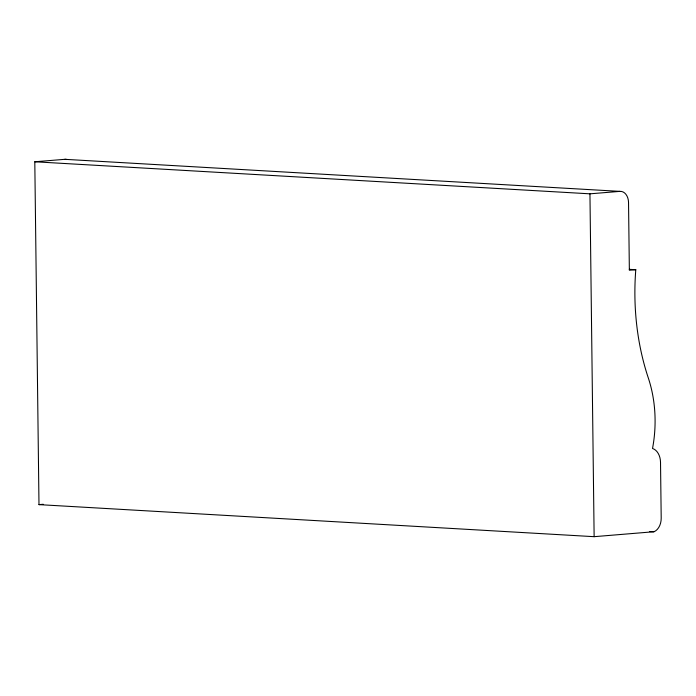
<?xml version="1.0" encoding="UTF-8"?>
<svg xmlns="http://www.w3.org/2000/svg" width="696" height="696" viewBox="0 0 696 696"><rect width="100%" height="100%" fill="white"/><g stroke="black" fill="none" stroke-linecap="round" stroke-linejoin="round"><path stroke-width="1.04" d="M635.787 269.717L629.358 270.239L628.532 202.275A11.928 8.43 -86.7 0 0 619.953 191.374L64.806 159.323L34.8 161.776L38.985 504.626L594.132 536.677L654.049 531.727A13.398 9.466 -86.7 0 0 661.2 518.128L660.521 462.24A15.138 10.701 -86.7 0 0 652.526 448.485A104.174 73.611 -86.7 0 0 648.298 377.928A205.511 145.22 -86.7 0 1 635.787 269.717L629.288 269.343M34.8 161.776L589.947 193.827L619.953 191.374M38.985 504.626L43.256 504.278M649.498 531.544L653.84 531.796M589.947 193.827L594.132 536.677M64.806 159.323A11.928 8.43 -86.7 0 1 66.955 159.541"/></g></svg>
